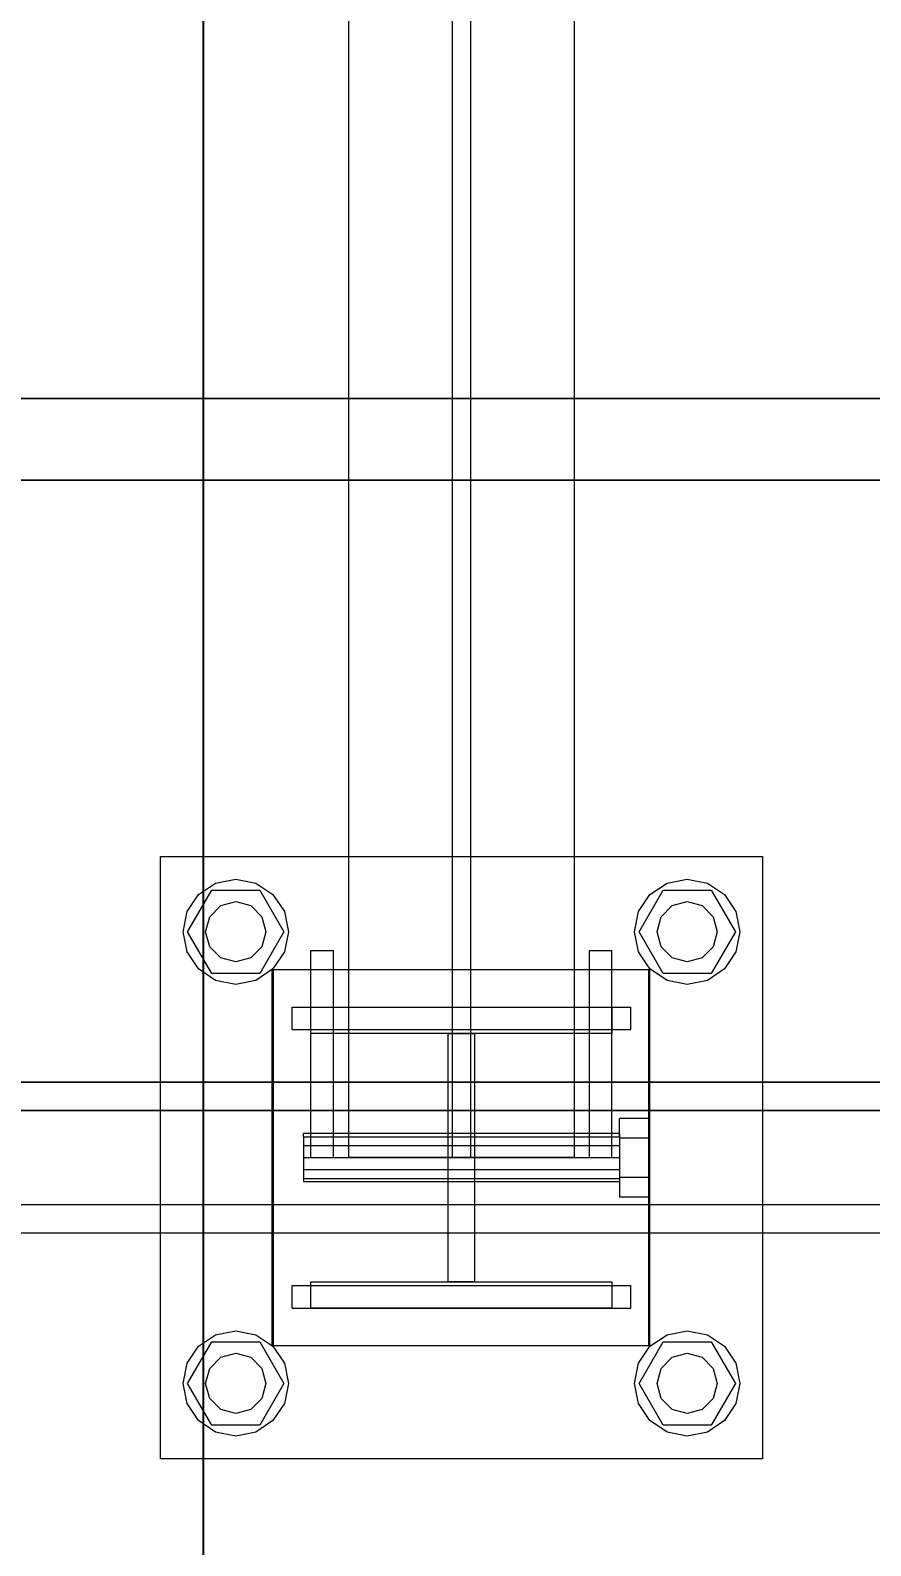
# Model space of a CAD drawing. Header units: millimetres. Extents: x -2500 to 58855, y -53268 to 6837.
# Drawn here: x 23882.1 to 24105.5, y -18533.1 to -18130.5 of the extents above; entities that cross this region are included whole.
import ezdxf

# ---------------------------------------------------------------- set-up
doc = ezdxf.new("R2010")
doc.units = ezdxf.units.MM
doc.layers.add('COTAS_O', color=1, linetype='Continuous', lineweight=0)
doc.layers.add('superior_C02', color=7, linetype='Continuous', lineweight=0)
doc.dimstyles.new('R19_100', dxfattribs={"dimtxt": 250, "dimasz": 150, "dimexe": 150, "dimexo": 80, "dimgap": 100, "dimtad": 1, "dimtih": 1, "dimtoh": 1, "dimdsep": 46, "dimcen": 0.09, "dimadec": 0, "dimazin": 0, "dimtfac": 1, "dimtdec": 4, "dimtofl": 0, "dimtmove": 0, "dimatfit": 3, "dimfxl": 1, "dimtolj": 1, "dimtzin": 0, "dimarcsym": 0})

# ---------------------------------------------------------------- blocks, each defined once
blk = doc.blocks.new('*D34')
at = {"layer": 'COTAS_O', "color": 0, "lineweight": -2, "transparency": 16777216}
for p, q in [((24548.19, -17510), (23778.19, -17510)), ((23928.19, -19330), (23928.19, -17660)), ((24548.19, -19480), (23778.19, -19480))]:
    blk.add_line(p, q, dxfattribs=at)
at = {"layer": 'COTAS_O', "color": 0, "transparency": 16777216}
for points in [[(23903.19, -17660), (23953.19, -17660), (23928.19, -17510)], [(23903.19, -19330), (23953.19, -19330), (23928.19, -19480)]]:
    blk.add_solid(points, dxfattribs=at)
at = {"layer": 'Defpoints', "color": 0, "transparency": 16777216}
for p in [(23928.19, -17510), (24628.19, -17510), (24628.19, -19480)]:
    blk.add_point(p, dxfattribs=at)

msp = doc.modelspace()

# ---------------------------------------------------------------- linework, layer by layer
at = {"layer": 'superior_C02'}
for p, q in [((23966.747, -17570), (23966.747, -18430)), ((23994.247, -17570), (23994.247, -18430)), ((23999.247, -18430), (23999.247, -17570)), ((24026.747, -18430), (24026.747, -17570)), ((24178.685, -18228.298), (23748.109, -18228.298)), ((23749.853, -18228.298), (24180.429, -18228.298)), ((25411.088, -18250), (16335.427, -18250)), ((16336.897, -18250), (25412.557, -18250)), ((23916.747, -18510), (23916.747, -18350)), ((23916.747, -18350), (24076.747, -18350)), ((24076.747, -18350), (24076.747, -18510)), ((23923.947, -18370), (23930.347, -18358.915)), ((23926.848, -18360.101), (23931.39, -18357.066)), ((23930.347, -18358.915), (23943.147, -18358.915)), ((23931.39, -18357.066), (23936.747, -18356)), ((23936.747, -18356), (23942.105, -18357.066)), ((23942.105, -18357.066), (23946.647, -18360.101)), ((23943.147, -18358.915), (23949.547, -18370)), ((24043.947, -18370), (24050.347, -18358.915)), ((24046.848, -18360.101), (24051.39, -18357.066)), ((24050.347, -18358.915), (24063.147, -18358.915)), ((24051.39, -18357.066), (24056.747, -18356)), ((24056.747, -18356), (24062.105, -18357.066)), ((24062.105, -18357.066), (24066.647, -18360.101)), ((24063.147, -18358.915), (24069.547, -18370)), ((23923.813, -18364.642), (23926.848, -18360.101)), ((23929.819, -18366), (23932.747, -18363.072)), ((23932.747, -18363.072), (23936.747, -18362)), ((23936.747, -18362), (23940.747, -18363.072)), ((23940.747, -18363.072), (23943.675, -18366)), ((23946.647, -18360.101), (23949.681, -18364.642)), ((24043.813, -18364.642), (24046.848, -18360.101)), ((24049.819, -18366), (24052.747, -18363.072)), ((24052.747, -18363.072), (24056.747, -18362)), ((24056.747, -18362), (24060.747, -18363.072)), ((24060.747, -18363.072), (24063.675, -18366)), ((24066.647, -18360.101), (24069.681, -18364.642)), ((23922.747, -18370), (23923.813, -18364.642)), ((23928.747, -18370), (23929.819, -18366)), ((23943.675, -18366), (23944.747, -18370)), ((23949.681, -18364.642), (23950.747, -18370)), ((24042.747, -18370), (24043.813, -18364.642)), ((24048.747, -18370), (24049.819, -18366)), ((24063.675, -18366), (24064.747, -18370)), ((24069.681, -18364.642), (24070.747, -18370)), ((23923.813, -18375.358), (23922.747, -18370)), ((23930.347, -18381.085), (23923.947, -18370)), ((23929.819, -18374), (23928.747, -18370)), ((23949.547, -18370), (23943.147, -18381.085)), ((23944.747, -18370), (23943.675, -18374)), ((23950.747, -18370), (23949.681, -18375.358)), ((24043.813, -18375.358), (24042.747, -18370)), ((24050.347, -18381.085), (24043.947, -18370)), ((24049.819, -18374), (24048.747, -18370)), ((24069.547, -18370), (24063.147, -18381.085)), ((24064.747, -18370), (24063.675, -18374)), ((24070.747, -18370), (24069.681, -18375.358)), ((23926.848, -18379.899), (23923.813, -18375.358)), ((23932.747, -18376.928), (23929.819, -18374)), ((23943.675, -18374), (23940.747, -18376.928)), ((23949.681, -18375.358), (23946.647, -18379.899)), ((23956.747, -18430), (23956.747, -18375)), ((23956.747, -18375), (23962.747, -18375)), ((23962.747, -18430), (23962.747, -18375)), ((24030.747, -18430), (24030.747, -18375)), ((24030.747, -18375), (24036.747, -18375)), ((24036.747, -18430), (24036.747, -18375)), ((24046.848, -18379.899), (24043.813, -18375.358)), ((24052.747, -18376.928), (24049.819, -18374)), ((24063.675, -18374), (24060.747, -18376.928)), ((24069.681, -18375.358), (24066.647, -18379.899)), ((23936.747, -18378), (23932.747, -18376.928)), ((23940.747, -18376.928), (23936.747, -18378)), ((24056.747, -18378), (24052.747, -18376.928)), ((24060.747, -18376.928), (24056.747, -18378)), ((23931.39, -18382.934), (23926.848, -18379.899)), ((23943.147, -18381.085), (23930.347, -18381.085)), ((23936.747, -18384), (23931.39, -18382.934)), ((23942.105, -18382.934), (23936.747, -18384)), ((23946.647, -18379.899), (23942.105, -18382.934)), ((23946.455, -18480), (23946.455, -18380)), ((23946.455, -18380), (24046.455, -18380)), ((23946.747, -18480), (23946.747, -18380)), ((23946.747, -18380), (24046.747, -18380)), ((24046.455, -18380), (24046.455, -18480)), ((24046.747, -18380), (24046.747, -18480)), ((24051.39, -18382.934), (24046.848, -18379.899)), ((24063.147, -18381.085), (24050.347, -18381.085)), ((24056.747, -18384), (24051.39, -18382.934)), ((24062.105, -18382.934), (24056.747, -18384)), ((24066.647, -18379.899), (24062.105, -18382.934)), ((23951.747, -18390), (24041.747, -18390)), ((23951.747, -18396), (23951.747, -18390)), ((23956.747, -18397), (23956.747, -18390)), ((23956.747, -18390), (24036.747, -18390)), ((24036.747, -18390), (24036.747, -18397)), ((24041.747, -18396), (24041.747, -18390)), ((23951.747, -18396), (24041.747, -18396)), ((24036.747, -18397), (23956.747, -18397)), ((23993.247, -18463), (23993.247, -18397)), ((23993.247, -18397), (24000.247, -18397)), ((24000.247, -18397), (24000.247, -18463)), ((24697.916, -18410), (23550.312, -18410)), ((23562.002, -18410), (24709.607, -18410)), ((24751.985, -18410), (23604.381, -18410)), ((23618.994, -18410), (24766.599, -18410)), ((24697.188, -18417.5), (23605.114, -18417.5)), ((23618.261, -18417.5), (24710.335, -18417.5)), ((24038.747, -18424.8), (24038.747, -18419.6)), ((24046.747, -18419.6), (24038.747, -18419.6)), ((24046.747, -18419.6), (24046.747, -18424.8)), ((23954.747, -18424.457), (23954.747, -18423.6)), ((24038.747, -18423.6), (23954.747, -18423.6)), ((24038.747, -18423.6), (24038.747, -18424.457)), ((23954.747, -18424.457), (23954.747, -18426.8)), ((23954.747, -18424.457), (24038.747, -18424.457)), ((23954.747, -18426.8), (23954.747, -18430)), ((23954.747, -18426.8), (24038.747, -18426.8)), ((24038.747, -18424.457), (24038.747, -18426.8)), ((24038.747, -18424.8), (24038.747, -18435.2)), ((24038.747, -18424.8), (24046.747, -18424.8)), ((24038.747, -18426.8), (24038.747, -18430)), ((24046.747, -18424.8), (24046.747, -18435.2)), ((23954.747, -18430), (23954.747, -18433.2)), ((23954.747, -18430), (24038.747, -18430)), ((23956.747, -18430), (23962.747, -18430)), ((24026.747, -18430), (23966.747, -18430)), ((23999.247, -18430), (23994.247, -18430)), ((24030.747, -18430), (24036.747, -18430)), ((24038.747, -18430), (24038.747, -18433.2)), ((23954.747, -18433.2), (23954.747, -18435.543)), ((23954.747, -18433.2), (24038.747, -18433.2)), ((23954.747, -18435.543), (23954.747, -18436.4)), ((23954.747, -18435.543), (24038.747, -18435.543)), ((24038.747, -18433.2), (24038.747, -18435.543)), ((24038.747, -18435.2), (24038.747, -18440.4)), ((24038.747, -18435.2), (24046.747, -18435.2)), ((24038.747, -18435.543), (24038.747, -18436.4)), ((24046.747, -18435.2), (24046.747, -18440.4)), ((23954.747, -18436.4), (24038.747, -18436.4)), ((23605.114, -18442.5), (24697.188, -18442.5)), ((23618.261, -18442.5), (24710.335, -18442.5)), ((24038.747, -18440.4), (24046.747, -18440.4)), ((23550.312, -18450), (24697.916, -18450)), ((23562.002, -18450), (24709.607, -18450)), ((23604.381, -18450), (24751.985, -18450)), ((23618.994, -18450), (24766.599, -18450)), ((23951.747, -18464), (24041.747, -18464)), ((23951.747, -18470), (23951.747, -18464)), ((23956.747, -18470), (23956.747, -18463)), ((23956.747, -18463), (24036.747, -18463)), ((24000.247, -18463), (23993.247, -18463)), ((24036.747, -18463), (24036.747, -18470)), ((24041.747, -18470), (24041.747, -18464)), ((23951.747, -18470), (24041.747, -18470)), ((24036.747, -18470), (23956.747, -18470)), ((23931.39, -18477.066), (23936.747, -18476)), ((23936.747, -18476), (23942.105, -18477.066)), ((24051.39, -18477.066), (24056.747, -18476)), ((24056.747, -18476), (24062.105, -18477.066)), ((23923.813, -18484.642), (23926.848, -18480.101)), ((23923.947, -18490), (23930.347, -18478.915)), ((23926.848, -18480.101), (23931.39, -18477.066)), ((23930.347, -18478.915), (23943.147, -18478.915)), ((23942.105, -18477.066), (23946.647, -18480.101)), ((23943.147, -18478.915), (23949.547, -18490)), ((24046.455, -18480), (23946.455, -18480)), ((23946.647, -18480.101), (23949.681, -18484.642)), ((24046.747, -18480), (23946.747, -18480)), ((24043.813, -18484.642), (24046.848, -18480.101)), ((24043.947, -18490), (24050.347, -18478.915)), ((24046.848, -18480.101), (24051.39, -18477.066)), ((24050.347, -18478.915), (24063.147, -18478.915)), ((24062.105, -18477.066), (24066.647, -18480.101)), ((24063.147, -18478.915), (24069.547, -18490)), ((24066.647, -18480.101), (24069.681, -18484.642)), ((23929.819, -18486), (23932.747, -18483.072)), ((23932.747, -18483.072), (23936.747, -18482)), ((23936.747, -18482), (23940.747, -18483.072)), ((23940.747, -18483.072), (23943.675, -18486)), ((24049.819, -18486), (24052.747, -18483.072)), ((24052.747, -18483.072), (24056.747, -18482)), ((24056.747, -18482), (24060.747, -18483.072)), ((24060.747, -18483.072), (24063.675, -18486)), ((23922.747, -18490), (23923.813, -18484.642)), ((23928.747, -18490), (23929.819, -18486)), ((23943.675, -18486), (23944.747, -18490)), ((23949.681, -18484.642), (23950.747, -18490)), ((24042.747, -18490), (24043.813, -18484.642)), ((24048.747, -18490), (24049.819, -18486)), ((24063.675, -18486), (24064.747, -18490)), ((24069.681, -18484.642), (24070.747, -18490)), ((23923.813, -18495.358), (23922.747, -18490)), ((23930.347, -18501.085), (23923.947, -18490)), ((23929.819, -18494), (23928.747, -18490)), ((23949.547, -18490), (23943.147, -18501.085)), ((23944.747, -18490), (23943.675, -18494)), ((23950.747, -18490), (23949.681, -18495.358)), ((24043.813, -18495.358), (24042.747, -18490)), ((24050.347, -18501.085), (24043.947, -18490)), ((24049.819, -18494), (24048.747, -18490)), ((24069.547, -18490), (24063.147, -18501.085)), ((24064.747, -18490), (24063.675, -18494)), ((24070.747, -18490), (24069.681, -18495.358)), ((23926.848, -18499.899), (23923.813, -18495.358)), ((23932.747, -18496.928), (23929.819, -18494)), ((23943.675, -18494), (23940.747, -18496.928)), ((23949.681, -18495.358), (23946.647, -18499.899)), ((24046.848, -18499.899), (24043.813, -18495.358)), ((24052.747, -18496.928), (24049.819, -18494)), ((24063.675, -18494), (24060.747, -18496.928)), ((24069.681, -18495.358), (24066.647, -18499.899)), ((23931.39, -18502.934), (23926.848, -18499.899)), ((23936.747, -18498), (23932.747, -18496.928)), ((23940.747, -18496.928), (23936.747, -18498)), ((23946.647, -18499.899), (23942.105, -18502.934)), ((24051.39, -18502.934), (24046.848, -18499.899)), ((24056.747, -18498), (24052.747, -18496.928)), ((24060.747, -18496.928), (24056.747, -18498)), ((24066.647, -18499.899), (24062.105, -18502.934)), ((23943.147, -18501.085), (23930.347, -18501.085)), ((23936.747, -18504), (23931.39, -18502.934)), ((23942.105, -18502.934), (23936.747, -18504)), ((24063.147, -18501.085), (24050.347, -18501.085)), ((24056.747, -18504), (24051.39, -18502.934)), ((24062.105, -18502.934), (24056.747, -18504)), ((24076.747, -18510), (23916.747, -18510))]:
    msp.add_line(p, q, dxfattribs=at)

# ---------------------------------------------------------------- dimensions: what is measured, and where the dimension line sits
at = {"layer": 'COTAS_O'}
dim = msp.add_aligned_dim(p1=(24628.187, -19480), p2=(24628.187, -17510), distance=700, text='<> O', dimstyle='R19_100', dxfattribs=at)
dim.commit()
dim.dimension.update_dxf_attribs({"geometry": '*D34', "text_midpoint": (23928.187, -18495)})

doc.saveas('drawing.dxf')
